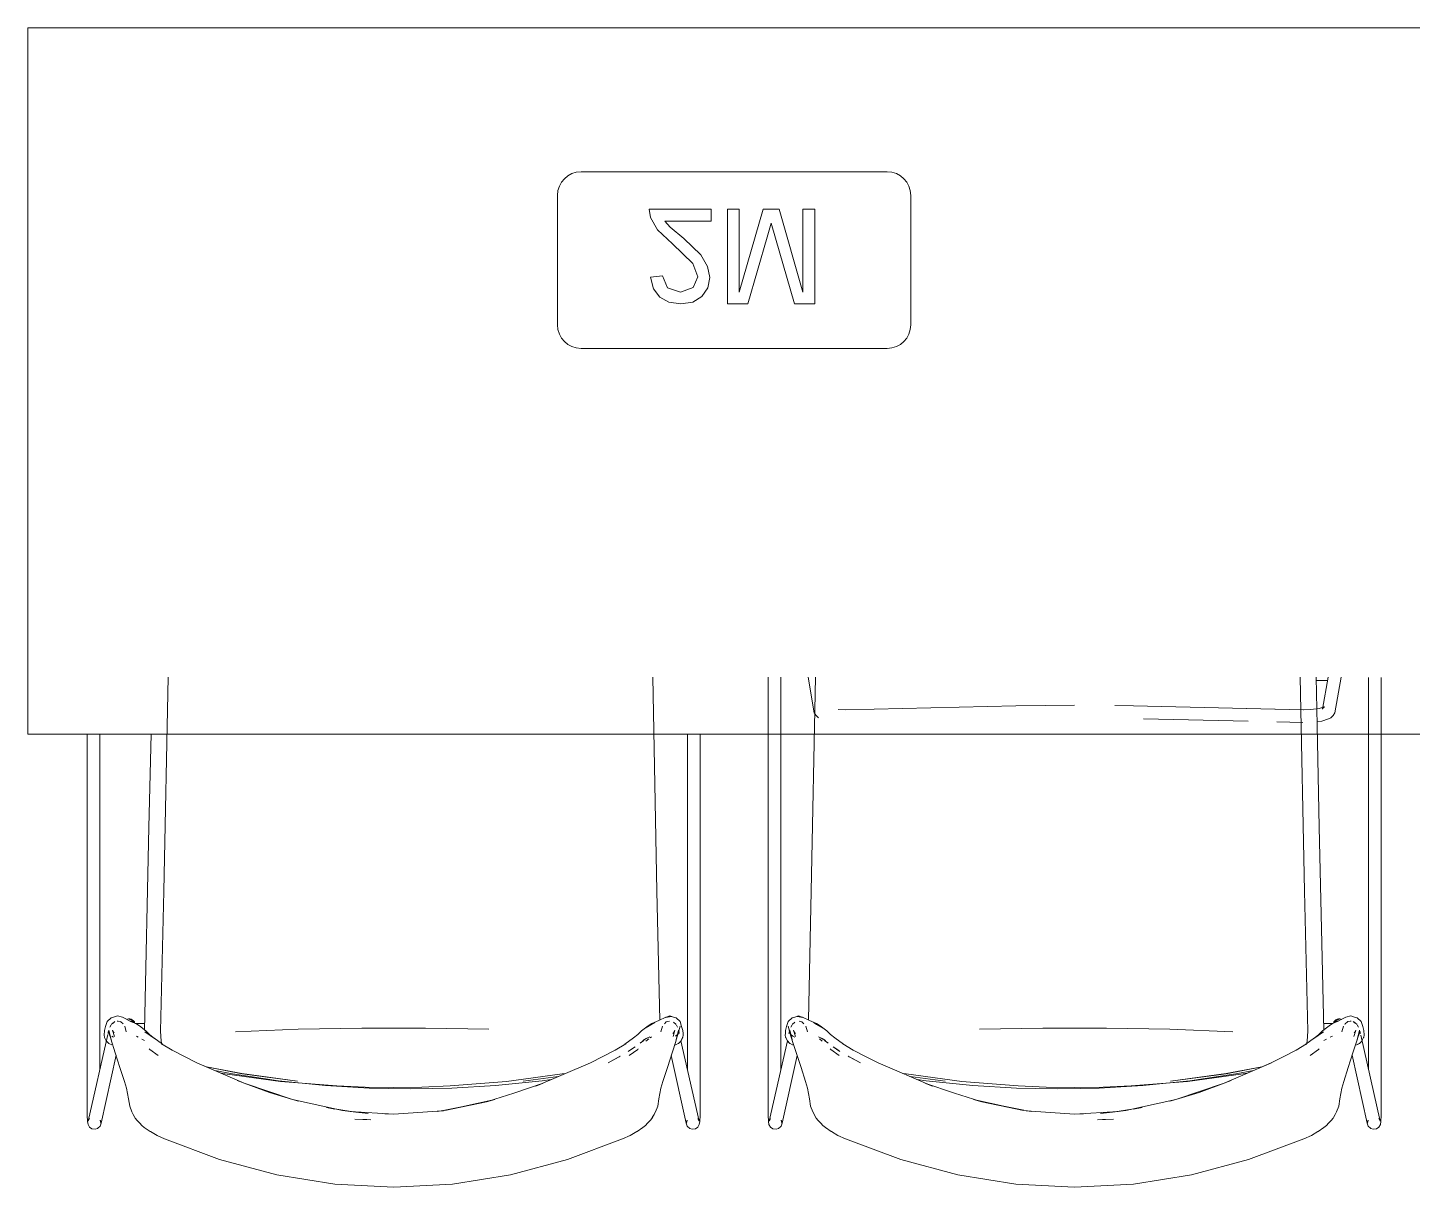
# Model space of a CAD drawing. Header units: millimetres. Extents: x 155927 to 326028, y -36033 to 97293.
# Drawn here: x 206002 to 207178, y 20146 to 21131 of the extents above; entities that cross this region are included whole.
import ezdxf

# ---------------------------------------------------------------- set-up
doc = ezdxf.new("R2010")
doc.units = ezdxf.units.MM
doc.header["$MEASUREMENT"] = 0
doc.layers.add('G-IMPT', color=8, linetype='CONTINUOUS', lineweight=9)
doc.layers.add('I-FURN', color=8, linetype='CONTINUOUS', lineweight=9)

msp = doc.modelspace()

# ---------------------------------------------------------------- linework, layer by layer
at = {"layer": 'G-IMPT'}
for p, q in [((206121, 20579.6), (206117.3, 20397.6)), ((206536.2, 20397.6), (206532.6, 20579.4)), ((206630.5, 20579.4), (206630.5, 20220.7)), ((206641.4, 20246.4), (206641.4, 20579.4)), ((206664.6, 20579.4), (206669.8, 20549.1)), ((206667.2, 20397.6), (206670.9, 20579.4)), ((207082.5, 20579.6), (207086.1, 20397.6)), ((207095.9, 20579.6), (207096.8, 20538.8)), ((207101.5, 20552.3), (207106.2, 20579.6)), ((207111.9, 20549.1), (207117.3, 20579.6)), ((207140.4, 20579.3), (207140.4, 20245.8)), ((207151.3, 20579.3), (207151.3, 20220.7)), ((207105.7, 20576.7), (207095.6, 20576.7)), ((206696.6, 20551.8), (206840.9, 20555.1)), ((206840.9, 20555.1), (206865.8, 20555.5)), ((206865.8, 20555.5), (206890.9, 20555.7)), ((206940.9, 20555.1), (206925.1, 20555.4)), ((207085.2, 20551.8), (206941, 20555)), ((207084.9, 20551.7), (206941, 20555)), ((207098.5, 20552.9), (207103.1, 20554.4)), ((207103.1, 20554.4), (207101.2, 20553)), ((207102.4, 20554.3), (207101.2, 20553)), ((207101.5, 20552.3), (207102.4, 20554.3)), ((206671.3, 20547), (206669.8, 20549.1)), ((206673.3, 20545), (206671.3, 20547)), ((206696.6, 20551.8), (206690.2, 20552)), ((207038.3, 20542), (206949.4, 20544)), ((207085.2, 20551.8), (207091.6, 20552)), ((207091.6, 20552), (207098.5, 20552.9)), ((207096.7, 20541.7), (207100.8, 20542.2)), ((207100.8, 20542.2), (207106.4, 20544)), ((207106.4, 20544), (207108.5, 20545)), ((207110.5, 20547), (207108.5, 20545)), ((207111.9, 20549.1), (207110.5, 20547)), ((206052.2, 20531.2), (206052.2, 20220.7)), ((206063, 20531.2), (206063, 20245.8)), ((206106.5, 20531.2), (206104.8, 20452.2)), ((206562.1, 20245.8), (206562.1, 20531.2)), ((206573, 20531.2), (206573, 20220.7)), ((207084.8, 20540.9), (207062.7, 20541.5)), ((207096.8, 20538.8), (207098.6, 20452.2)), ((206101, 20279.3), (206104.8, 20452.2)), ((207102.5, 20279.3), (207098.6, 20452.2)), ((206114.7, 20278.8), (206117.3, 20397.6)), ((206538.7, 20288.2), (206536.2, 20397.6)), ((206664.8, 20288.2), (206667.2, 20397.6)), ((207088.8, 20278.8), (207086.1, 20397.6)), ((206069.4, 20286.9), (206068, 20282.7)), ((206069.4, 20286.9), (206072.6, 20290)), ((206071.6, 20282.2), (206072.4, 20283.9)), ((206072, 20282.7), (206072.4, 20283.9)), ((206072.6, 20290), (206073.9, 20290.5)), ((206075.4, 20286.7), (206072.7, 20284.5)), ((206073.9, 20290.5), (206078.1, 20291.7)), ((206074.3, 20285.7), (206075.9, 20286.9)), ((206074.3, 20285.7), (206074.9, 20286.1)), ((206075.9, 20286.9), (206074.9, 20286.1)), ((206077.9, 20287.4), (206078.5, 20287.3)), ((206082.2, 20290.8), (206078.1, 20291.7)), ((206080.4, 20286.9), (206078.5, 20287.3)), ((206081, 20286.6), (206080.4, 20286.9)), ((206081, 20286.6), (206082.8, 20284.9)), ((206082.2, 20290.8), (206090.6, 20286.4)), ((206093.5, 20285.2), (206088.6, 20287.4)), ((206088.6, 20287.4), (206090.6, 20286.4)), ((206101.2, 20285.7), (206093.1, 20285.4)), ((206093.5, 20285.2), (206096.6, 20283.3)), ((206093.8, 20285), (206100.1, 20285.3)), ((206093.8, 20285), (206101.2, 20285.3)), ((206526.2, 20281.2), (206534.5, 20286)), ((206531.7, 20285.2), (206528.6, 20283.3)), ((206529.8, 20283.5), (206534.5, 20286)), ((206531.7, 20285.2), (206537.7, 20287.7)), ((206543.7, 20290.7), (206537.7, 20287.7)), ((206544.1, 20286.6), (206542.5, 20285.1)), ((206547, 20291.7), (206543.3, 20290.4)), ((206548.4, 20291.2), (206543.3, 20290.4)), ((206548.4, 20291.2), (206543.7, 20290.7)), ((206544.1, 20286.6), (206545.1, 20287.1)), ((206546.7, 20287.3), (206545.1, 20287.1)), ((206547, 20291.7), (206551.2, 20290.5)), ((206550.2, 20286.5), (206552.5, 20284.5)), ((206551.2, 20290.5), (206552.5, 20290)), ((206552.5, 20290), (206555.8, 20286.9)), ((206553.2, 20282.7), (206552.7, 20283.9)), ((206552.7, 20283.9), (206553.5, 20282.3)), ((206557.1, 20282.7), (206555.8, 20286.9)), ((206646.3, 20282.7), (206647.7, 20286.9)), ((206650.9, 20290), (206647.7, 20286.9)), ((206650.8, 20283.9), (206650, 20282.3)), ((206650.3, 20282.7), (206650.8, 20283.9)), ((206652.3, 20290.5), (206650.9, 20290)), ((206653.3, 20286.5), (206651, 20284.5)), ((206656.5, 20291.7), (206652.3, 20290.5)), ((206655.1, 20291.2), (206660.1, 20290.4)), ((206655.1, 20291.2), (206659.7, 20290.7)), ((206656.5, 20291.7), (206660.1, 20290.4)), ((206656.8, 20287.3), (206658.4, 20287.1)), ((206659.3, 20286.6), (206658.4, 20287.1)), ((206659.3, 20286.6), (206661, 20285.1)), ((206659.7, 20290.7), (206665.7, 20287.7)), ((206671.8, 20285.2), (206665.7, 20287.7)), ((206673.6, 20283.5), (206669, 20286)), ((206671.6, 20284.5), (206669, 20286)), ((206671.8, 20285.2), (206674.9, 20283.3)), ((206677.3, 20281.2), (206671.9, 20284.3)), ((207102.3, 20285.7), (207110.4, 20285.4)), ((207109.6, 20285), (207102.3, 20285.3)), ((207109.6, 20285), (207103.4, 20285.3)), ((207110, 20285.2), (207106.9, 20283.3)), ((207110, 20285.2), (207114.8, 20287.4)), ((207121.3, 20290.8), (207112.8, 20286.4)), ((207114.8, 20287.4), (207112.8, 20286.4)), ((207120.2, 20284.3), (207120.6, 20284.9)), ((207122.5, 20286.6), (207120.6, 20284.9)), ((207121.3, 20290.8), (207125.3, 20291.7)), ((207122.5, 20286.6), (207123, 20286.9)), ((207123, 20286.9), (207125, 20287.3)), ((207125.6, 20287.4), (207125, 20287.3)), ((207129.5, 20290.5), (207125.3, 20291.7)), ((207129.1, 20285.7), (207127.5, 20286.9)), ((207127.5, 20286.9), (207128.6, 20286.1)), ((207128.1, 20286.7), (207130.7, 20284.5)), ((207129.1, 20285.7), (207128.6, 20286.1)), ((207130.9, 20290), (207129.5, 20290.5)), ((207134.1, 20286.9), (207130.9, 20290)), ((207131.5, 20282.7), (207131, 20283.9)), ((207131.8, 20282.2), (207131, 20283.9)), ((207134.1, 20286.9), (207135.5, 20282.7)), ((206069.8, 20275.9), (206053.2, 20202.3)), ((206067, 20279.4), (206066.8, 20275.4)), ((206067.1, 20273.7), (206066.8, 20275.4)), ((206067, 20279.4), (206068, 20282.7)), ((206067.1, 20273.7), (206067.1, 20273.4)), ((206067.1, 20273.4), (206068.5, 20270.5)), ((206070.4, 20278.7), (206070, 20276.7)), ((206071.5, 20275.1), (206070, 20278.3)), ((206071.3, 20276.2), (206070, 20278.3)), ((206072.4, 20272.2), (206070.6, 20279.7)), ((206070.6, 20279.7), (206072.6, 20271.6)), ((206071.5, 20275.1), (206070.8, 20277.4)), ((206070.8, 20277.4), (206072.6, 20271.6)), ((206071.3, 20276.2), (206071.7, 20275.9)), ((206072.4, 20272.2), (206076.2, 20260.5)), ((206074.6, 20273.8), (206073.2, 20274.6)), ((206073.8, 20279.7), (206074.8, 20277.6)), ((206073.8, 20279.7), (206075.4, 20274.1)), ((206075.1, 20277.3), (206074, 20278.4)), ((206074, 20278.4), (206074.8, 20277.6)), ((206075.1, 20277.3), (206074.4, 20277.9)), ((206084.2, 20283), (206085.5, 20278.2)), ((206095.6, 20273.8), (206094.2, 20274.4)), ((206096.6, 20283.3), (206102, 20279)), ((206098.8, 20272.1), (206100.4, 20271)), ((206101.2, 20278.1), (206108.9, 20273)), ((206101.2, 20278.1), (206109.4, 20272.5)), ((206105.2, 20276), (206102, 20279)), ((206105.2, 20276), (206109.4, 20272.5)), ((206108.9, 20273), (206116.3, 20267.6)), ((206115.1, 20270.4), (206114.7, 20278.8)), ((206178.4, 20278.3), (206231.6, 20280.4)), ((206285.5, 20281.4), (206231.6, 20280.4)), ((206285.5, 20281.4), (206339.6, 20281.4)), ((206393.5, 20280.4), (206339.6, 20281.4)), ((206516.2, 20273), (206508.8, 20267.6)), ((206516.2, 20273), (206519.9, 20276)), ((206523.1, 20279), (206519.9, 20276)), ((206528.6, 20283.3), (206523.1, 20279)), ((206526.9, 20272.4), (206524.2, 20270.7)), ((206526.9, 20272.4), (206524.7, 20271)), ((206529.8, 20283.5), (206526.2, 20281.2)), ((206530.1, 20274), (206526.3, 20272.1)), ((206526.9, 20272.4), (206526.3, 20272.1)), ((206529.2, 20272.3), (206526.8, 20270.2)), ((206526.9, 20272.4), (206530.1, 20274)), ((206530.4, 20273.2), (206531.6, 20273.9)), ((206540.9, 20283.1), (206539.6, 20278.2)), ((206551.1, 20278.4), (206549.6, 20276.9)), ((206549.6, 20276.9), (206550.7, 20277.8)), ((206551.3, 20279.6), (206549.8, 20274.1)), ((206551.3, 20279.6), (206550.1, 20277.2)), ((206551.1, 20278.4), (206550.1, 20277.2)), ((206554.3, 20277.4), (206551.8, 20269.1)), ((206553.8, 20276.2), (206552, 20274.6)), ((206554.5, 20279.7), (206552.4, 20271.6)), ((206552.4, 20271.6), (206552.8, 20272.8)), ((206554.5, 20279.7), (206552.8, 20272.8)), ((206556, 20283), (206553.6, 20275.1)), ((206555.1, 20278.3), (206553.6, 20275.1)), ((206555.1, 20278.3), (206553.8, 20276.2)), ((206556, 20283), (206554.3, 20277.4)), ((206555.1, 20276.7), (206554.7, 20278.6)), ((206558.1, 20273.7), (206556.4, 20270.3)), ((206556.4, 20270.3), (206558, 20273.4)), ((206558.1, 20273.7), (206556.6, 20270.5)), ((206557.1, 20282.7), (206558.1, 20279.4)), ((206558.1, 20273.7), (206558, 20273.4)), ((206558.1, 20279.4), (206558.3, 20276.7)), ((206558.1, 20273.7), (206558.4, 20275.4)), ((206558.3, 20276.7), (206558.4, 20275.4)), ((206645.2, 20276.7), (206645.1, 20275.4)), ((206645.4, 20273.7), (206645.1, 20275.4)), ((206645.3, 20279.4), (206645.2, 20276.7)), ((206646.3, 20282.7), (206645.3, 20279.4)), ((206645.4, 20273.7), (206647.1, 20270.3)), ((206645.4, 20273.7), (206645.5, 20273.4)), ((206645.4, 20273.7), (206646.9, 20270.5)), ((206647.1, 20270.3), (206645.5, 20273.4)), ((206647.5, 20283), (206649.1, 20277.4)), ((206647.5, 20283), (206649.9, 20275.1)), ((206648.3, 20276.7), (206648.8, 20278.6)), ((206648.4, 20278.3), (206649.7, 20276.2)), ((206648.4, 20278.3), (206649.9, 20275.1)), ((206649, 20279.7), (206651, 20271.6)), ((206649, 20279.7), (206650.7, 20272.8)), ((206649.1, 20277.4), (206651.7, 20269.1)), ((206649.7, 20276.2), (206651.5, 20274.6)), ((206651, 20271.6), (206650.7, 20272.8)), ((206653.3, 20273.6), (206651.5, 20274.6)), ((206652.2, 20279.6), (206653.4, 20277.2)), ((206652.2, 20279.6), (206653.7, 20274.1)), ((206652.4, 20278.4), (206653.4, 20277.2)), ((206652.4, 20278.4), (206653.8, 20276.9)), ((206653.8, 20276.9), (206652.8, 20277.8)), ((206662.5, 20283.1), (206663.9, 20278.2)), ((206676.6, 20272.4), (206673.4, 20274)), ((206673.4, 20274), (206677.1, 20272.1)), ((206673.6, 20283.5), (206677.3, 20281.2)), ((206674.2, 20272.3), (206676.6, 20270.2)), ((206674.9, 20283.3), (206680.3, 20279)), ((206676.6, 20272.4), (206677.1, 20272.1)), ((206676.6, 20272.4), (206678.7, 20271)), ((206676.6, 20272.4), (206679.3, 20270.7)), ((206680.3, 20279), (206683.5, 20276)), ((206687.3, 20273), (206683.5, 20276)), ((206687.3, 20273), (206694.6, 20267.6)), ((206810, 20280.4), (206863.9, 20281.4)), ((206917.9, 20281.4), (206863.9, 20281.4)), ((206917.9, 20281.4), (206971.8, 20280.4)), ((207025.1, 20278.3), (206971.8, 20280.4)), ((207094.5, 20273), (207087.2, 20267.6)), ((207088.4, 20270.4), (207088.8, 20278.8)), ((207102.3, 20278.1), (207094, 20272.5)), ((207098.3, 20276), (207094, 20272.5)), ((207102.3, 20278.1), (207094.5, 20273)), ((207098.3, 20276), (207101.5, 20279)), ((207106.9, 20283.3), (207101.5, 20279)), ((207104.7, 20272.1), (207103.1, 20271)), ((207107.9, 20273.8), (207109.8, 20274.6)), ((207119.2, 20283), (207117.9, 20278.2)), ((207131.1, 20272.2), (207127.2, 20260.5)), ((207129.7, 20279.7), (207128.1, 20274.1)), ((207128.4, 20277.3), (207129.4, 20278.4)), ((207128.4, 20277.3), (207129.1, 20277.9)), ((207129.7, 20279.7), (207128.7, 20277.6)), ((207129.4, 20278.4), (207128.7, 20277.6)), ((207132.8, 20279.7), (207130.8, 20271.6)), ((207132.7, 20277.4), (207130.8, 20271.6)), ((207131.1, 20272.2), (207132.8, 20279.7)), ((207131.9, 20275.1), (207133.4, 20278.3)), ((207131.9, 20275.1), (207132.7, 20277.4)), ((207132.1, 20276.2), (207133.4, 20278.3)), ((207133, 20278.7), (207133.5, 20276.7)), ((207133.8, 20275.3), (207150.2, 20202.3)), ((207136.3, 20273.4), (207134.9, 20270.5)), ((207136.5, 20279.4), (207135.5, 20282.7)), ((207136.4, 20273.7), (207136.3, 20273.4)), ((207136.4, 20273.7), (207136.7, 20275.4)), ((207136.5, 20279.4), (207136.7, 20275.4)), ((206068.7, 20270.3), (206068.5, 20270.5)), ((206068.7, 20270.3), (206070.6, 20268.4)), ((206073.1, 20267.2), (206070.6, 20268.4)), ((206070.8, 20268.3), (206070.6, 20268.4)), ((206073.2, 20267.2), (206070.6, 20268.4)), ((206070.8, 20268.3), (206073.2, 20267.2)), ((206073.1, 20267.2), (206073.2, 20267.2)), ((206076.2, 20260.5), (206080.1, 20248)), ((206101, 20270.7), (206100.4, 20271)), ((206104.9, 20263.7), (206105.4, 20263.3)), ((206105.4, 20263.3), (206112.7, 20258)), ((206115.8, 20267.5), (206115.1, 20270.4)), ((206124.5, 20262.7), (206115.5, 20268.1)), ((206116.3, 20267.6), (206115.5, 20268.1)), ((206134.9, 20257.2), (206124.5, 20262.7)), ((206490.2, 20257.2), (206500.6, 20262.7)), ((206509.6, 20268.1), (206500.6, 20262.7)), ((206509.6, 20268.1), (206508.8, 20267.6)), ((206517.8, 20265.5), (206511.8, 20261.5)), ((206511.8, 20261.5), (206513.8, 20262.8)), ((206512.5, 20258), (206519.8, 20263.3)), ((206517.8, 20265.5), (206513.8, 20262.8)), ((206520.3, 20263.7), (206519.8, 20263.3)), ((206525.1, 20270.8), (206522, 20268.7)), ((206522.6, 20269.1), (206522, 20268.7)), ((206522.6, 20269.1), (206525.1, 20270.8)), ((206524.7, 20271), (206524.2, 20270.7)), ((206545, 20248), (206551.8, 20269.1)), ((206552.1, 20267.2), (206552, 20267.2)), ((206552.1, 20267.2), (206554.3, 20268.3)), ((206554.3, 20268.3), (206554.5, 20268.4)), ((206556.6, 20270.5), (206554.5, 20268.4)), ((206554.8, 20268.7), (206556.6, 20270.5)), ((206554.8, 20268.7), (206556.4, 20270.3)), ((206556.4, 20270.3), (206556.6, 20270.5)), ((206571.9, 20202.3), (206556.5, 20270.5)), ((206631.6, 20202.3), (206646.9, 20270.5)), ((206648.7, 20268.7), (206646.9, 20270.5)), ((206647.1, 20270.3), (206646.9, 20270.5)), ((206646.9, 20270.5), (206649, 20268.4)), ((206648.7, 20268.7), (206647.1, 20270.3)), ((206649.2, 20268.3), (206649, 20268.4)), ((206651.4, 20267.2), (206649.2, 20268.3)), ((206651.4, 20267.2), (206651.5, 20267.2)), ((206658.5, 20248), (206651.7, 20269.1)), ((206680.9, 20269.1), (206678.4, 20270.8)), ((206678.4, 20270.8), (206681.5, 20268.7)), ((206678.7, 20271), (206679.3, 20270.7)), ((206680.9, 20269.1), (206681.5, 20268.7)), ((206683.2, 20263.7), (206683.7, 20263.3)), ((206691, 20258), (206683.7, 20263.3)), ((206685.7, 20265.5), (206691.6, 20261.5)), ((206685.7, 20265.5), (206689.7, 20262.8)), ((206691.6, 20261.5), (206689.7, 20262.8)), ((206693.9, 20268.1), (206694.6, 20267.6)), ((206693.9, 20268.1), (206702.8, 20262.7)), ((206713.3, 20257.2), (206702.8, 20262.7)), ((207068.5, 20257.2), (207079, 20262.7)), ((207079, 20262.7), (207087.9, 20268.1)), ((207087.2, 20267.6), (207087.9, 20268.1)), ((207087.7, 20267.5), (207088.4, 20270.4)), ((207098.1, 20263.3), (207090.8, 20258)), ((207098.6, 20263.7), (207098.1, 20263.3)), ((207102.5, 20270.7), (207103.1, 20271)), ((207127.2, 20260.5), (207123.3, 20248)), ((207130.3, 20267.2), (207132.8, 20268.4)), ((207132.6, 20268.3), (207130.3, 20267.2)), ((207130.4, 20267.2), (207130.3, 20267.2)), ((207130.4, 20267.2), (207132.8, 20268.4)), ((207132.6, 20268.3), (207132.8, 20268.4)), ((207134.7, 20270.3), (207132.8, 20268.4)), ((207134.7, 20270.3), (207134.9, 20270.5)), ((206064.1, 20200.7), (206077, 20258.3)), ((206134.9, 20257.2), (206145.5, 20252)), ((206154.9, 20247.8), (206145.5, 20252)), ((206154.9, 20247.8), (206145.5, 20251.9)), ((206185.5, 20234.7), (206145.5, 20251.9)), ((206183.9, 20242.6), (206153.6, 20248.4)), ((206153.6, 20248.4), (206183.7, 20242.7)), ((206479.6, 20252), (206433.2, 20232.1)), ((206479.6, 20252), (206490.2, 20257.2)), ((206505, 20257.5), (206494.6, 20252)), ((206494.6, 20252), (206504, 20257)), ((206505, 20257.5), (206504, 20257)), ((206548.2, 20258.1), (206561, 20200.7)), ((206655.3, 20258.1), (206642.4, 20200.7)), ((206698.5, 20257.5), (206708.9, 20252)), ((206698.5, 20257.5), (206699.4, 20257)), ((206708.9, 20252), (206699.4, 20257)), ((206723.9, 20252), (206713.3, 20257.2)), ((206723.9, 20252), (206770.3, 20232.1)), ((207018, 20234.7), (207058, 20251.9)), ((207019.6, 20242.6), (207049.9, 20248.4)), ((207049.9, 20248.4), (207019.7, 20242.7)), ((207048.6, 20247.8), (207057.9, 20252)), ((207048.6, 20247.8), (207058, 20251.9)), ((207068.5, 20257.2), (207057.9, 20252)), ((207139.4, 20200.7), (207126.5, 20258.3)), ((206080.1, 20248), (206084, 20236)), ((206175.7, 20242.5), (206160.6, 20245.4)), ((206169.3, 20242.4), (206166.1, 20243)), ((206216.6, 20236), (206169.3, 20242.4)), ((206175.7, 20242.5), (206214.8, 20236.6)), ((206179.7, 20236.9), (206185.5, 20234.7)), ((206179.7, 20236.9), (206185.5, 20234.7)), ((206231, 20236.2), (206183.7, 20242.7)), ((206183.9, 20242.6), (206231, 20236.2)), ((206214.8, 20236.6), (206254.6, 20232.5)), ((206399, 20232.5), (206438.7, 20236.6)), ((206408.5, 20236), (206455.8, 20242.4)), ((206452.2, 20240.3), (206422.6, 20236.2)), ((206452.2, 20240.3), (206422.6, 20236.2)), ((206446.4, 20237.8), (206438.7, 20236.6)), ((206455.8, 20242.4), (206458.4, 20242.9)), ((206541.2, 20236), (206545, 20248)), ((206662.3, 20236), (206658.5, 20248)), ((206747.7, 20242.4), (206745, 20242.9)), ((206795, 20236), (206747.7, 20242.4)), ((206751.2, 20240.3), (206780.9, 20236.2)), ((206751.3, 20240.3), (206780.9, 20236.2)), ((206757.1, 20237.8), (206764.7, 20236.6)), ((206804.5, 20232.5), (206764.7, 20236.6)), ((206988.6, 20236.6), (206948.9, 20232.5)), ((206972.4, 20236.2), (207019.7, 20242.7)), ((207019.6, 20242.6), (206972.4, 20236.2)), ((206986.8, 20236), (207034.1, 20242.4)), ((207027.8, 20242.5), (206988.6, 20236.6)), ((207023.7, 20236.9), (207018, 20234.7)), ((207023.7, 20236.9), (207018, 20234.7)), ((207027.8, 20242.5), (207042.9, 20245.4)), ((207034.1, 20242.4), (207037.3, 20243)), ((207123.3, 20248), (207119.5, 20236)), ((206085.7, 20230.4), (206084, 20236)), ((206087.3, 20221.2), (206085.7, 20230.4)), ((206185.5, 20234.7), (206226.7, 20220.6)), ((206185.5, 20234.7), (206207, 20226.7)), ((206185.5, 20234.7), (206207, 20226.7)), ((206226.7, 20220.6), (206207, 20226.7)), ((206207, 20226.7), (206226.7, 20220.7)), ((206264.4, 20232.2), (206216.6, 20236)), ((206254.6, 20232.5), (206291.7, 20230.4)), ((206264.4, 20232.2), (206288.5, 20231.2)), ((206288.5, 20231.2), (206312.6, 20230.9)), ((206291.7, 20230.4), (206307.9, 20230.1)), ((206307.9, 20230.1), (206326.8, 20229.7)), ((206312.6, 20230.9), (206336.6, 20231.3)), ((206345.6, 20230.1), (206326.8, 20229.7)), ((206360.7, 20232.2), (206336.6, 20231.3)), ((206345.6, 20230.1), (206361.9, 20230.4)), ((206408.5, 20236), (206360.7, 20232.2)), ((206399, 20232.5), (206361.9, 20230.4)), ((206414.6, 20226.1), (206398.4, 20220.9)), ((206414.6, 20226.1), (206439.6, 20234.7)), ((206439.6, 20234.7), (206433.2, 20232.1)), ((206539.5, 20230.4), (206537.9, 20221.2)), ((206539.5, 20230.4), (206541.2, 20236)), ((206664, 20230.4), (206662.3, 20236)), ((206664, 20230.4), (206665.6, 20221.2)), ((206788.9, 20226.1), (206763.8, 20234.7)), ((206763.8, 20234.7), (206770.3, 20232.1)), ((206788.9, 20226.1), (206805.1, 20220.9)), ((206795, 20236), (206842.8, 20232.2)), ((206804.5, 20232.5), (206841.5, 20230.4)), ((206857.8, 20230.1), (206841.5, 20230.4)), ((206842.8, 20232.2), (206866.8, 20231.3)), ((206857.8, 20230.1), (206876.7, 20229.7)), ((206890.9, 20230.9), (206866.8, 20231.3)), ((206895.5, 20230.1), (206876.7, 20229.7)), ((206915, 20231.2), (206890.9, 20230.9)), ((206911.8, 20230.4), (206895.5, 20230.1)), ((206948.9, 20232.5), (206911.8, 20230.4)), ((206939, 20232.2), (206915, 20231.2)), ((206939, 20232.2), (206986.8, 20236)), ((207018, 20234.7), (206976.8, 20220.6)), ((206976.8, 20220.6), (206996.5, 20226.7)), ((206996.5, 20226.7), (206976.8, 20220.7)), ((207018, 20234.7), (206996.5, 20226.7)), ((207018, 20234.7), (206996.5, 20226.7)), ((207116.2, 20221.2), (207117.8, 20230.4)), ((207117.8, 20230.4), (207119.5, 20236)), ((206052.2, 20214.5), (206052.2, 20220.7)), ((206052.2, 20214.5), (206052.4, 20207.3)), ((206087.3, 20221.2), (206088.4, 20215.1)), ((206090.2, 20210.2), (206088.4, 20215.1)), ((206231.9, 20219.2), (206226.7, 20220.7)), ((206269.2, 20211.3), (206226.7, 20220.6)), ((206226.7, 20220.6), (206231.9, 20219.2)), ((206255.4, 20213.8), (206262.5, 20212.5)), ((206255.4, 20213.8), (206269.5, 20211.7)), ((206398.5, 20220.6), (206355.9, 20211.3)), ((206355.9, 20211.7), (206391.4, 20218.7)), ((206391.4, 20218.7), (206355.9, 20211.3)), ((206391.4, 20218.7), (206398.4, 20220.9)), ((206398.5, 20220.6), (206391.4, 20218.7)), ((206536.8, 20215.1), (206535, 20210.2)), ((206537.9, 20221.2), (206536.8, 20215.1)), ((206572.8, 20207.3), (206572.9, 20214.5)), ((206573, 20220.7), (206572.9, 20214.5)), ((206630.5, 20220.7), (206630.5, 20214.5)), ((206630.7, 20207.3), (206630.5, 20214.5)), ((206665.6, 20221.2), (206666.7, 20215.1)), ((206666.7, 20215.1), (206668.5, 20210.2)), ((206805, 20220.6), (206812.1, 20218.7)), ((206805, 20220.6), (206847.5, 20211.3)), ((206812.1, 20218.7), (206805.1, 20220.9)), ((206847.6, 20211.7), (206812.1, 20218.7)), ((206812.1, 20218.7), (206847.5, 20211.3)), ((206948.1, 20213.8), (206934, 20211.7)), ((206934.3, 20211.3), (206976.8, 20220.6)), ((206948.1, 20213.8), (206940.9, 20212.5)), ((206971.6, 20219.2), (206976.8, 20220.7)), ((206976.8, 20220.6), (206971.6, 20219.2)), ((207113.3, 20210.2), (207115.1, 20215.1)), ((207116.2, 20221.2), (207115.1, 20215.1)), ((207151.3, 20214.5), (207151.1, 20207.3)), ((207151.3, 20214.5), (207151.3, 20220.7)), ((206052.4, 20207.3), (206052.6, 20202)), ((206052.6, 20202), (206053, 20199.6)), ((206053.2, 20202.3), (206054.3, 20204.5)), ((206054.1, 20204.2), (206054.3, 20204.5)), ((206063.4, 20203.1), (206063.8, 20200.5)), ((206063.5, 20202.8), (206063.8, 20200.5)), ((206090.2, 20210.2), (206091.4, 20207.9)), ((206092.9, 20205.4), (206091.4, 20207.9)), ((206093.1, 20204.9), (206092.9, 20205.4)), ((206093.1, 20204.9), (206094.7, 20203)), ((206094.7, 20203), (206096.9, 20200.5)), ((206269.2, 20211.3), (206290.8, 20208.9)), ((206269.2, 20211.3), (206280.5, 20210)), ((206269.5, 20211.7), (206280.5, 20210)), ((206312.6, 20208.3), (206275.6, 20210.6)), ((206275.6, 20210.6), (206280.5, 20210)), ((206289.7, 20203.6), (206279.5, 20204.1)), ((206279.5, 20204.1), (206293.1, 20203.4)), ((206290.8, 20208.9), (206280.5, 20210)), ((206312.6, 20208.3), (206305.1, 20208.4)), ((206312.6, 20208.3), (206305.1, 20208.4)), ((206349.5, 20210.8), (206312.6, 20208.3)), ((206349.5, 20210.6), (206355.9, 20211.7)), ((206349.5, 20210.8), (206354.9, 20211.2)), ((206349.5, 20210.6), (206353, 20211)), ((206530.5, 20203), (206528.7, 20201.1)), ((206532, 20204.9), (206530.5, 20203)), ((206532, 20204.9), (206535, 20210.2)), ((206534.4, 20209.2), (206532, 20204.9)), ((206532, 20204.9), (206532.2, 20205.4)), ((206532.2, 20205.4), (206533.8, 20207.9)), ((206533.8, 20207.9), (206535, 20210.2)), ((206534.4, 20209.2), (206535, 20210.2)), ((206561.8, 20203.1), (206561.3, 20200.5)), ((206561.6, 20202.8), (206561.3, 20200.5)), ((206571.9, 20202.3), (206570.9, 20204.4)), ((206570.9, 20204.4), (206571.1, 20204.2)), ((206572.1, 20199.6), (206572.5, 20202)), ((206572.5, 20202), (206572.8, 20207.3)), ((206631, 20202), (206630.7, 20207.3)), ((206631.3, 20199.6), (206631, 20202)), ((206631.6, 20202.3), (206632.6, 20204.4)), ((206632.6, 20204.4), (206632.4, 20204.2)), ((206641.7, 20203.1), (206642.2, 20200.5)), ((206641.8, 20202.8), (206642.2, 20200.5)), ((206669.1, 20209.2), (206668.5, 20210.2)), ((206671.5, 20204.9), (206668.5, 20210.2)), ((206669.7, 20207.9), (206668.5, 20210.2)), ((206669.1, 20209.2), (206671.5, 20204.9)), ((206671.2, 20205.4), (206669.7, 20207.9)), ((206671.5, 20204.9), (206671.2, 20205.4)), ((206671.5, 20204.9), (206673, 20203)), ((206673, 20203), (206674.7, 20201.1)), ((206853.9, 20210.6), (206847.6, 20211.7)), ((206854, 20210.8), (206849.8, 20211.1)), ((206853.9, 20210.6), (206850.5, 20211)), ((206854, 20210.8), (206890.9, 20208.3)), ((206890.9, 20208.3), (206927.9, 20210.6)), ((206890.9, 20208.3), (206898.4, 20208.4)), ((206890.9, 20208.3), (206898.4, 20208.4)), ((206924, 20204.1), (206910.4, 20203.4)), ((206934.3, 20211.3), (206912.7, 20208.9)), ((206912.7, 20208.9), (206922.9, 20210)), ((206914.5, 20203.6), (206924, 20204.1)), ((206934, 20211.7), (206922.9, 20210)), ((206934.3, 20211.3), (206922.9, 20210)), ((206927.9, 20210.6), (206922.9, 20210)), ((207108.8, 20203), (207106.6, 20200.5)), ((207110.3, 20204.9), (207108.8, 20203)), ((207110.3, 20204.9), (207110.6, 20205.4)), ((207110.6, 20205.4), (207112.1, 20207.9)), ((207113.3, 20210.2), (207112.1, 20207.9)), ((207140.1, 20203.1), (207139.6, 20200.5)), ((207140, 20202.8), (207139.6, 20200.5)), ((207150.2, 20202.3), (207149.2, 20204.5)), ((207149.4, 20204.2), (207149.2, 20204.5)), ((207150.8, 20202), (207150.5, 20199.6)), ((207151.1, 20207.3), (207150.8, 20202)), ((206053, 20199.6), (206054.2, 20197.3)), ((206054.2, 20197.3), (206056.3, 20195.8)), ((206059, 20195.4), (206056.3, 20195.8)), ((206059, 20195.4), (206061.1, 20196.1)), ((206061.4, 20196.5), (206061.1, 20196.1)), ((206061.4, 20196.5), (206063.3, 20198.2)), ((206063.3, 20198.2), (206063, 20197.9)), ((206064.1, 20200.7), (206063.3, 20198.2)), ((206096.9, 20200.5), (206098.7, 20198.7)), ((206100.8, 20197), (206098.7, 20198.7)), ((206105.7, 20193.6), (206100.8, 20197)), ((206105.7, 20193.6), (206106, 20193.4)), ((206111.6, 20190.2), (206106, 20193.4)), ((206118, 20187.4), (206111.6, 20190.2)), ((206507, 20187.3), (206513.5, 20190.2)), ((206519.1, 20193.4), (206513.5, 20190.2)), ((206519.1, 20193.4), (206519.4, 20193.6)), ((206524.3, 20197), (206519.4, 20193.6)), ((206524.3, 20197), (206526.4, 20198.7)), ((206528.2, 20200.5), (206526.4, 20198.7)), ((206528.2, 20200.5), (206528.7, 20201.1)), ((206561, 20200.7), (206561.8, 20198.2)), ((206561.8, 20198.2), (206562.1, 20197.9)), ((206564, 20196.1), (206562.1, 20197.9)), ((206564, 20196.1), (206566.1, 20195.4)), ((206568.8, 20195.8), (206566.1, 20195.4)), ((206570.9, 20197.3), (206568.8, 20195.8)), ((206572.1, 20199.6), (206570.9, 20197.3)), ((206631.3, 20199.6), (206632.5, 20197.3)), ((206632.5, 20197.3), (206634.7, 20195.8)), ((206634.7, 20195.8), (206637.3, 20195.4)), ((206639.5, 20196.1), (206637.3, 20195.4)), ((206639.5, 20196.1), (206641.3, 20197.9)), ((206641.6, 20198.2), (206641.3, 20197.9)), ((206642.4, 20200.7), (206641.6, 20198.2)), ((206675.2, 20200.5), (206674.7, 20201.1)), ((206675.2, 20200.5), (206677.1, 20198.7)), ((206679.2, 20197), (206677.1, 20198.7)), ((206679.2, 20197), (206684, 20193.6)), ((206684.3, 20193.4), (206684, 20193.6)), ((206684.3, 20193.4), (206689.9, 20190.2)), ((206696.4, 20187.3), (206689.9, 20190.2)), ((207085.5, 20187.4), (207091.9, 20190.2)), ((207091.9, 20190.2), (207097.5, 20193.4)), ((207097.8, 20193.6), (207097.5, 20193.4)), ((207097.8, 20193.6), (207102.6, 20197)), ((207102.6, 20197), (207104.7, 20198.7)), ((207106.6, 20200.5), (207104.7, 20198.7)), ((207139.4, 20200.7), (207140.2, 20198.2)), ((207142, 20196.5), (207140.2, 20198.2)), ((207140.2, 20198.2), (207140.5, 20197.9)), ((207142, 20196.5), (207142.3, 20196.1)), ((207144.5, 20195.4), (207142.3, 20196.1)), ((207144.5, 20195.4), (207147.1, 20195.8)), ((207149.3, 20197.3), (207147.1, 20195.8)), ((207150.5, 20199.6), (207149.3, 20197.3)), ((206164.8, 20169.8), (206118, 20187.4)), ((206460.3, 20169.8), (206507, 20187.3)), ((206743.2, 20169.8), (206696.4, 20187.3)), ((207038.6, 20169.8), (207085.5, 20187.4)), ((206213.3, 20156.8), (206164.8, 20169.8)), ((206460.3, 20169.8), (206411.9, 20156.8)), ((206743.2, 20169.8), (206791.6, 20156.8)), ((206990.2, 20156.8), (207038.6, 20169.8)), ((206213.3, 20156.8), (206262.7, 20148.7)), ((206411.9, 20156.8), (206362.5, 20148.7)), ((206791.6, 20156.8), (206841, 20148.7)), ((206990.2, 20156.8), (206940.8, 20148.7)), ((206312.6, 20146.1), (206262.7, 20148.7)), ((206312.6, 20146.1), (206362.5, 20148.7)), ((206890.9, 20146.1), (206841, 20148.7)), ((206890.9, 20146.1), (206940.8, 20148.7))]:
    msp.add_line(p, q, dxfattribs=at)
at = {"layer": 'I-FURN'}
for p, q in [((207201.9, 21131.2), (206001.8, 21131.2)), ((206001.8, 21131.2), (206001.8, 20531.2)), ((206731.7, 21008.8), (206471.7, 21008.8)), ((206451.7, 20988.8), (206451.7, 20878.8)), ((206751.7, 20878.8), (206751.7, 20988.8)), ((206582.3, 20977), (206529.5, 20977)), ((206529.5, 20977), (206530.6, 20970)), ((206530.6, 20970), (206536.7, 20959.4)), ((206547.4, 20961.8), (206542.8, 20966.9)), ((206542.8, 20966.9), (206582.3, 20966.9)), ((206582.3, 20966.9), (206582.3, 20977)), ((206596.1, 20977), (206596.1, 20896.6)), ((206606.1, 20977), (206596.1, 20977)), ((206626.3, 20977), (206606.1, 20906.6)), ((206606.1, 20906.6), (206606.1, 20977)), ((206639.9, 20977), (206626.3, 20977)), ((206660.1, 20906.6), (206639.9, 20977)), ((206670.2, 20977), (206660.1, 20977)), ((206660.1, 20977), (206660.1, 20906.6)), ((206670.2, 20896.6), (206670.2, 20977)), ((206536.7, 20959.4), (206549.3, 20947.7)), ((206558.9, 20952.1), (206547.4, 20961.8)), ((206629.8, 20953.2), (206633.1, 20965.1)), ((206633.1, 20965.1), (206636.7, 20952.3)), ((206549.3, 20947.7), (206566.6, 20931)), ((206573.3, 20938.4), (206558.9, 20952.1)), ((206613.4, 20896.6), (206629.8, 20953.2)), ((206636.7, 20952.3), (206652.9, 20896.6)), ((206566.6, 20931), (206571, 20919.6)), ((206579.2, 20928.5), (206573.3, 20938.4)), ((206540.8, 20920.5), (206530.8, 20919.2)), ((206530.8, 20919.2), (206533.2, 20909.5)), ((206545.1, 20910.3), (206540.8, 20920.5)), ((206571, 20919.6), (206566.9, 20910.4)), ((206581, 20919), (206579.2, 20928.5)), ((206579.4, 20910.2), (206581, 20919)), ((206533.2, 20909.5), (206538.5, 20902.4)), ((206556.2, 20906.6), (206545.1, 20910.3)), ((206566.9, 20910.4), (206556.2, 20906.6)), ((206574.4, 20903), (206579.4, 20910.2)), ((206538.5, 20902.4), (206546.3, 20898)), ((206546.3, 20898), (206556.4, 20896.6)), ((206556.4, 20896.6), (206566.6, 20898.2)), ((206566.6, 20898.2), (206574.4, 20903)), ((206596.1, 20896.6), (206613.4, 20896.6)), ((206652.9, 20896.6), (206670.2, 20896.6)), ((206471.7, 20858.8), (206731.7, 20858.8)), ((206001.8, 20531.2), (207201.9, 20531.2)), ((206085.7, 20288.7), (206087.3, 20289.2)), ((206087.3, 20289.2), (206088.5, 20289.2)), ((206092.4, 20286.7), (206087.3, 20289.2)), ((206087.3, 20289.2), (206091.6, 20287.6)), ((206087.3, 20289.2), (206089.6, 20288.9)), ((206087.3, 20289.2), (206090.6, 20288.4)), ((206088.5, 20289.2), (206089.6, 20288.9)), ((206092.4, 20286.7), (206088.6, 20287.4)), ((206089.6, 20288.9), (206090.6, 20288.4)), ((206092.4, 20286.7), (206089.8, 20286.9)), ((206092.4, 20286.7), (206090.3, 20286.7)), ((206091.6, 20287.6), (206090.6, 20288.4)), ((206092.4, 20286.7), (206090.7, 20286.5)), ((206092.4, 20286.7), (206090.9, 20286.4)), ((206092.4, 20286.7), (206091.6, 20287.6)), ((206092.4, 20286.7), (206092.6, 20285.5)), ((207111.1, 20286.7), (207110.9, 20285.5)), ((207111.1, 20286.7), (207116.2, 20289.2)), ((207111.1, 20286.7), (207111.9, 20287.6)), ((207111.1, 20286.7), (207114.9, 20287.4)), ((207111.1, 20286.7), (207113.7, 20286.9)), ((207111.1, 20286.7), (207112.5, 20286.4)), ((207111.1, 20286.7), (207113.1, 20286.7)), ((207111.1, 20286.7), (207112.8, 20286.5)), ((207116.2, 20289.2), (207111.9, 20287.6)), ((207111.9, 20287.6), (207112.8, 20288.4)), ((207116.2, 20289.2), (207112.8, 20288.4)), ((207113.9, 20288.9), (207112.8, 20288.4)), ((207115, 20289.2), (207113.9, 20288.9)), ((207116.2, 20289.2), (207113.9, 20288.9)), ((207116.2, 20289.2), (207115, 20289.2)), ((207117.7, 20288.7), (207116.2, 20289.2))]:
    msp.add_line(p, q, dxfattribs=at)
for centre, start, end in [((206471.7, 20988.8), 90, 180), ((206731.7, 20988.8), 0, 90), ((206471.7, 20878.8), 180, 270), ((206731.7, 20878.8), 270, 0)]:
    msp.add_arc(centre, 20, start, end, dxfattribs=at)

doc.saveas('drawing.dxf')
